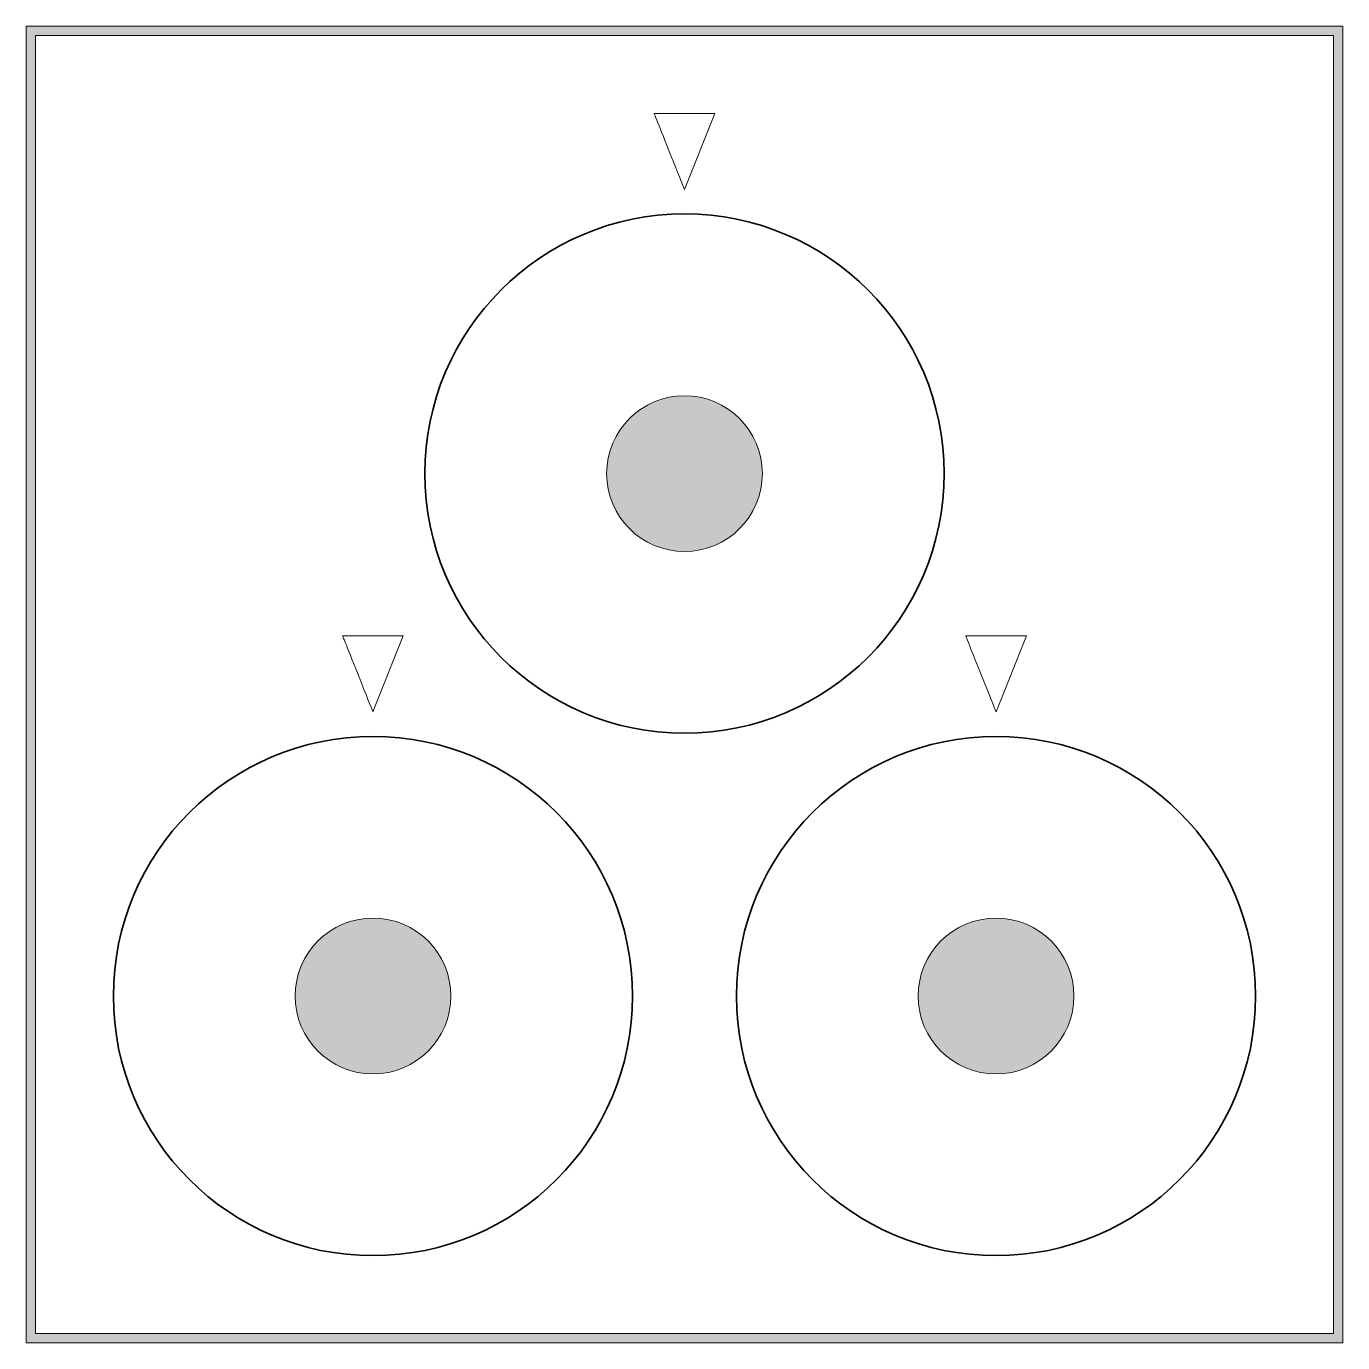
# Model space of a CAD drawing. Header units: inches. Extents: x 0.6 to 51.4, y -51.4 to -0.6.
import ezdxf

# ---------------------------------------------------------------- set-up
doc = ezdxf.new("R2010")
doc.units = ezdxf.units.IN
doc.header["$MEASUREMENT"] = 0
doc.layers.add('20mm-3-dials', color=7, linetype='Continuous')
doc.layers.add('Base', color=7, linetype='Continuous')

# ---------------------------------------------------------------- blocks, each defined once
blk = doc.blocks.new('block 2')
at = {"layer": 'Base', "true_color": 0x231f20}
h = blk.add_hatch(color=250, dxfattribs=at)
h.dxf.hatch_style = 2
h.paths.add_polyline_path([(51.353, -0.647), (51, -0.647), (1, -0.647), (0.647, -0.647), (0.647, -1), (0.647, -51), (0.647, -51.353), (1, -51.353), (51, -51.353), (51.353, -51.353), (51.353, -51), (51.353, -1)])
h.paths.add_polyline_path([(51, -1), (51, -51), (1, -51), (1, -1)])
at = {"layer": 'Base', "lineweight": 0}
for points in [[(51.353, -0.647), (51, -0.647), (1, -0.647), (0.647, -0.647), (0.647, -1), (0.647, -51), (0.647, -51.353), (1, -51.353), (51, -51.353), (51.353, -51.353), (51.353, -51), (51.353, -1), (51.353, -0.647), (51.353, -0.647)], [(51, -1), (51, -51), (1, -51), (1, -1), (51, -1)]]:
    blk.add_lwpolyline(points, dxfattribs=at)

msp = doc.modelspace()

# ---------------------------------------------------------------- hatches: boundary and pattern name
at = {"layer": '20mm-3-dials', "true_color": 0x231f20}
h = msp.add_hatch(color=250, dxfattribs=at)
h.dxf.hatch_style = 2
edge = h.paths.add_edge_path()
edge.add_spline(control_points=[(29, -17.875), (29, -19.532), (27.657, -20.875), (26, -20.875), (24.343, -20.875), (23, -19.532), (23, -17.875), (23, -16.219), (24.343, -14.875), (26, -14.875), (27.657, -14.875), (29, -16.219), (29, -17.875)], knot_values=[0, 0, 0, 0, 1, 1, 1, 2, 2, 2, 3, 3, 3, 4, 4, 4, 4], degree=3, periodic=1)
h = msp.add_hatch(color=250, dxfattribs=at)
h.dxf.hatch_style = 2
edge = h.paths.add_edge_path()
edge.add_spline(control_points=[(17, -38), (17, -39.657), (15.657, -41), (14, -41), (12.343, -41), (11, -39.657), (11, -38), (11, -36.343), (12.343, -35), (14, -35), (15.657, -35), (17, -36.343), (17, -38)], knot_values=[0, 0, 0, 0, 1, 1, 1, 2, 2, 2, 3, 3, 3, 4, 4, 4, 4], degree=3, periodic=1)
h = msp.add_hatch(color=250, dxfattribs=at)
h.dxf.hatch_style = 2
edge = h.paths.add_edge_path()
edge.add_spline(control_points=[(41, -38), (41, -39.657), (39.657, -41), (38, -41), (36.343, -41), (35, -39.657), (35, -38), (35, -36.343), (36.343, -35), (38, -35), (39.657, -35), (41, -36.343), (41, -38)], knot_values=[0, 0, 0, 0, 1, 1, 1, 2, 2, 2, 3, 3, 3, 4, 4, 4, 4], degree=3, periodic=1)

# ---------------------------------------------------------------- linework, layer by layer
at = {"layer": '20mm-3-dials', "color": 250, "lineweight": 9, "true_color": 0x231f20}
for points in [[(25.567, -5.846), (25.234, -5.011), (24.83, -4), (24.83, -4), (24.83, -4), (27.169, -4), (27.169, -4), (27.169, -4), (26, -6.932), (26, -6.932), (26, -6.932), (25.801, -6.433), (25.567, -5.846)], [(13.567, -25.971), (13.234, -25.136), (12.831, -24.125), (12.831, -24.125), (12.831, -24.125), (15.169, -24.125), (15.169, -24.125), (15.169, -24.125), (14, -27.057), (14, -27.057), (14, -27.057), (13.801, -26.558), (13.567, -25.971)], [(37.567, -25.971), (37.234, -25.136), (36.831, -24.125), (36.831, -24.125), (36.831, -24.125), (39.169, -24.125), (39.169, -24.125), (39.169, -24.125), (38, -27.057), (38, -27.057), (38, -27.057), (37.801, -26.558), (37.567, -25.971)]]:
    msp.add_open_spline(points, degree=3, knots=[0, 0, 0, 0, 1, 1, 1, 2, 2, 2, 3, 3, 3, 4, 4, 4, 4], dxfattribs=at)
at = {"layer": '20mm-3-dials', "color": 250, "lineweight": 35, "true_color": 0x231f20}
for points in [[(36, -17.875), (36, -23.398), (31.523, -27.875), (26, -27.875), (20.477, -27.875), (16, -23.398), (16, -17.875), (16, -12.353), (20.477, -7.875), (26, -7.875), (31.523, -7.875), (36, -12.353), (36, -17.875)], [(24, -38), (24, -43.523), (19.523, -48), (14, -48), (8.477, -48), (4, -43.523), (4, -38), (4, -32.477), (8.477, -28), (14, -28), (19.523, -28), (24, -32.477), (24, -38)], [(48, -38), (48, -43.523), (43.523, -48), (38, -48), (32.477, -48), (28, -43.523), (28, -38), (28, -32.477), (32.477, -28), (38, -28), (43.523, -28), (48, -32.477), (48, -38)]]:
    msp.add_open_spline(points, degree=3, knots=[0, 0, 0, 0, 1, 1, 1, 2, 2, 2, 3, 3, 3, 4, 4, 4, 4], dxfattribs=at)
at = {"layer": '20mm-3-dials', "lineweight": 0}
for points in [[(29, -17.875), (29, -19.532), (27.657, -20.875), (26, -20.875), (24.343, -20.875), (23, -19.532), (23, -17.875), (23, -16.219), (24.343, -14.875), (26, -14.875), (27.657, -14.875), (29, -16.219), (29, -17.875)], [(17, -38), (17, -39.657), (15.657, -41), (14, -41), (12.343, -41), (11, -39.657), (11, -38), (11, -36.343), (12.343, -35), (14, -35), (15.657, -35), (17, -36.343), (17, -38)], [(41, -38), (41, -39.657), (39.657, -41), (38, -41), (36.343, -41), (35, -39.657), (35, -38), (35, -36.343), (36.343, -35), (38, -35), (39.657, -35), (41, -36.343), (41, -38)]]:
    msp.add_open_spline(points, degree=3, knots=[0, 0, 0, 0, 1, 1, 1, 2, 2, 2, 3, 3, 3, 4, 4, 4, 4], dxfattribs=at)

# ---------------------------------------------------------------- block references
at = {"layer": 'Base'}
msp.add_blockref('block 2', (0, 0), dxfattribs=at)

doc.saveas('drawing.dxf')
